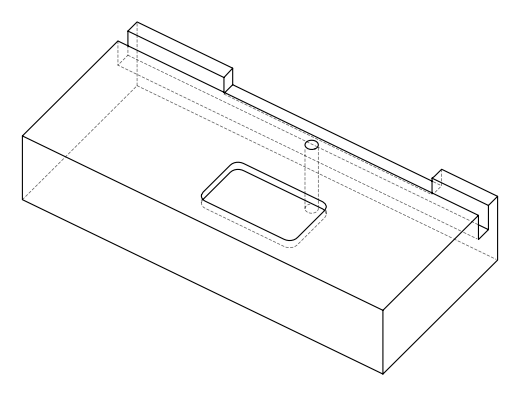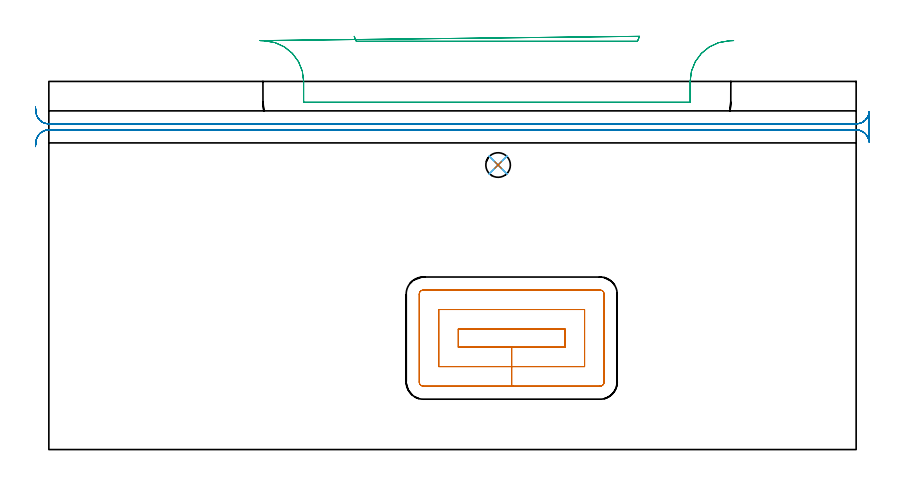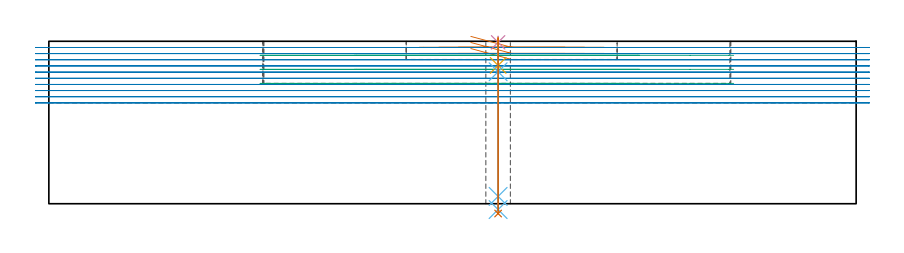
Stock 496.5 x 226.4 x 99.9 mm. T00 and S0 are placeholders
(PLAN: 7 operations, 5 tool changes, 32.1 min)
(1 MILL_RECTANGULAR_POCKET | POCKET_RECTANGULAR_STRAIGHT | NXT0201_012 | Follow Part, ap 4, ae 75% | 4.94 min | 108050 mm3)
(2 MILL_RECTANGULAR_SLOT | SLOT_RECTANGULAR | NXT0201_012 | Follow Part, ap 4, ae 75% | 21.45 min | 370709 mm3)
(3 MILL_RECTANGULAR_SLOT_1 | SLOT_RECTANGULAR_1 | UGT0201_020 | Follow Part, ap 12.5, ae 75% | 4.67 min | 134815 mm3)
(4 SPOT_DRILL | STEP1HOLE | NXT0321_9005460120000 | 0.03 min | 21 mm3)
(5 DRILL_BLIND_HOLE_INTO_CENTER | STEP1HOLE | UGT0301_494 | 0.07 min | 963 mm3)
(6 GUN_DRILL_THROUGH_HOLE | STEP1HOLE | UGT0307_006 | 0.5 min | 5486 mm3)
(7 DRILL_TO_ENLARGE_THROUGH_HOLE | STEP1HOLE | UGT0301_281 | 0.43 min | 11366 mm3)
(TOOL NXT0201_012 | ENDMILL 16mm [2P460-1600-NA 1630] | D16 FL38 Z6)
(TOOL UGT0201_020 | End mill 50 mm | D50 FL50 Z4)
(TOOL NXT0321_9005460120000 | NC Spot Drill, 142deg, 12mm, Carbide, Uncoated | D12 PA142 FL30 Z2)
(TOOL UGT0301_494 | Carbide Drill 9.9 mm | D9.9 PA118 FL87 Z2)
(TOOL UGT0307_006 | Gun Drill 9 mm | D9 PA130 FL24 Z1)
(TOOL UGT0301_281 | Twist Drill 15.1 mm | D15.1 PA118 FL120 Z2)
(OP 1 MILL_RECTANGULAR_POCKET)
G17 G21 G94 G90
T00 M6
G54
G17 G0 G90 X259.521 Y63. S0 M3
G43 Z109.9 H1
Z102.9
G94 G1 X284.65 Z96.167 F250.
X317.5 F500.
Y74.1
X251.8
Y63.
X284.65
Y51.
X329.5
Y86.1
X239.8
Y51.
X284.65
Y39.
X339.
G3 X341.5 Y41.5 R2.5
G1 Y95.6
G3 X339. Y98.1 R2.5
G1 X230.3
G3 X227.8 Y95.6 R2.5
G1 Y41.5
G3 X230.3 Y39. R2.5
G1 X284.65
X285.65
G0 X259.521 Y63. Z99.167
G1 X284.65 Z92.433 F250.
X317.5 F500.
Y74.1
X251.8
Y63.
X284.65
Y51.
X329.5
Y86.1
X239.8
Y51.
X284.65
Y39.
X339.
G3 X341.5 Y41.5 R2.5
G1 Y95.6
G3 X339. Y98.1 R2.5
G1 X230.3
G3 X227.8 Y95.6 R2.5
G1 Y41.5
G3 X230.3 Y39. R2.5
G1 X284.65
X285.65
G0 X259.521 Y63. Z95.433
G1 X284.65 Z88.7 F250.
X317.5 F500.
Y74.1
X251.8
Y63.
X284.65
Y51.
X329.5
Y86.1
X239.8
Y51.
X284.65
Y39.
X339.
G3 X341.5 Y41.5 R2.5
G1 Y95.6
G3 X339. Y98.1 R2.5
G1 X230.3
G3 X227.8 Y95.6 R2.5
G1 Y41.5
G3 X230.3 Y39. R2.5
G1 X284.65
X285.65
G0 Z109.9
M5
M2
(OP 2 MILL_RECTANGULAR_SLOT)
G17 G21 G94 G90
T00 M6
G54
G17 G0 G90 X-8.23 Y186.303 S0 M3
G43 Z109.9 H1
Z96.11
G94 G1 X-7.97 Y189.292 F250.
G2 X0. Y196.6 R8. F500.
G1 X496.5
G2 X504.47 Y189.292 R8.
G1 X504.5
Y207.608
X504.47
G2 X496.5 Y200.3 R8.
G1 X0.
G2 X-7.97 Y207.608 R8.
G1 X-8.23 Y210.597 F250.
G0 Y186.303 Z92.32
G1 X-7.97 Y189.292
G2 X0. Y196.6 R8. F500.
G1 X496.5
G2 X504.47 Y189.292 R8.
G1 X504.5
Y207.608
X504.47
G2 X496.5 Y200.3 R8.
G1 X0.
G2 X-7.97 Y207.608 R8.
G1 X-8.23 Y210.597 F250.
G0 Y186.303 Z88.53
G1 X-7.97 Y189.292
G2 X0. Y196.6 R8. F500.
G1 X496.5
G2 X504.47 Y189.292 R8.
G1 X504.5
Y207.608
X504.47
G2 X496.5 Y200.3 R8.
G1 X0.
G2 X-7.97 Y207.608 R8.
G1 X-8.23 Y210.597 F250.
G0 Y186.303 Z84.74
G1 X-7.97 Y189.292
G2 X0. Y196.6 R8. F500.
G1 X496.5
G2 X504.47 Y189.292 R8.
G1 X504.5
Y207.608
X504.47
G2 X496.5 Y200.3 R8.
G1 X0.
G2 X-7.97 Y207.608 R8.
G1 X-8.23 Y210.597 F250.
G0 Y186.303 Z80.95
G1 X-7.97 Y189.292
G2 X0. Y196.6 R8. F500.
G1 X496.5
G2 X504.47 Y189.292 R8.
G1 X504.5
Y207.608
X504.47
G2 X496.5 Y200.3 R8.
G1 X0.
G2 X-7.97 Y207.608 R8.
G1 X-8.23 Y210.597 F250.
G0 Y186.303 Z77.16
G1 X-7.97 Y189.292
G2 X0. Y196.6 R8. F500.
G1 X496.5
G2 X504.47 Y189.292 R8.
G1 X504.5
Y207.608
X504.47
G2 X496.5 Y200.3 R8.
G1 X0.
G2 X-7.97 Y207.608 R8.
G1 X-8.23 Y210.597 F250.
G0 Y186.303 Z73.37
G1 X-7.97 Y189.292
G2 X0. Y196.6 R8. F500.
G1 X496.5
G2 X504.47 Y189.292 R8.
G1 X504.5
Y207.608
X504.47
G2 X496.5 Y200.3 R8.
G1 X0.
G2 X-7.97 Y207.608 R8.
G1 X-8.23 Y210.597 F250.
G0 Y186.303 Z69.58
G1 X-7.97 Y189.292
G2 X0. Y196.6 R8. F500.
G1 X496.5
G2 X504.47 Y189.292 R8.
G1 X504.5
Y207.608
X504.47
G2 X496.5 Y200.3 R8.
G1 X0.
G2 X-7.97 Y207.608 R8.
G1 X-8.23 Y210.597 F250.
G0 Y186.303 Z65.79
G1 X-7.97 Y189.292
G2 X0. Y196.6 R8. F500.
G1 X496.5
G2 X504.47 Y189.292 R8.
G1 X504.5
Y207.608
X504.47
G2 X496.5 Y200.3 R8.
G1 X0.
G2 X-7.97 Y207.608 R8.
G1 X-8.23 Y210.597 F250.
G0 Y186.303 Z62.
G1 X-7.97 Y189.292
G2 X0. Y196.6 R8. F500.
G1 X496.5
G2 X504.47 Y189.292 R8.
G1 X504.5
Y207.608
X504.47
G2 X496.5 Y200.3 R8.
G1 X0.
G2 X-7.97 Y207.608 R8.
G1 X-8.23 Y210.597 F250.
G0 Z109.9
M5
M2
(OP 3 MILL_RECTANGULAR_SLOT_1)
G17 G21 G94 G90
T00 M6
G54
G17 G0 G90 X187.782 Y254.15 S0 M3
G43 Z109.9 H0
Z91.267
G94 G1 X188.982 Y251.4 F250.
G2 X189.112 Y251.1 R62.5 F500.
G1 X361.988
G2 X362.118 Y251.4 R62.5
G1 X363.318 Y254.15 F250.
X129.928 Y251.517 F500.
X132.924 Y251.37 F250.
G2 X156.7 Y226.4 R25. F500.
G1 Y213.6
X394.4
Y226.4
G2 X418.176 Y251.37 R25.
G1 X421.172 Y251.517 F250.
G0 X187.782 Y254.15 Z82.633
G1 X188.982 Y251.4
G2 X189.112 Y251.1 R62.5 F500.
G1 X361.988
G2 X362.118 Y251.4 R62.5
G1 X363.318 Y254.15 F250.
X129.928 Y251.517 F500.
X132.924 Y251.37 F250.
G2 X156.7 Y226.4 R25. F500.
G1 Y213.6
X394.4
Y226.4
G2 X418.176 Y251.37 R25.
G1 X421.172 Y251.517 F250.
G0 X187.782 Y254.15 Z74.
G1 X188.982 Y251.4
G2 X189.112 Y251.1 R62.5 F500.
G1 X361.988
G2 X362.118 Y251.4 R62.5
G1 X363.318 Y254.15 F250.
X129.928 Y251.517 F500.
X132.924 Y251.37 F250.
G2 X156.7 Y226.4 R25. F500.
G1 Y213.6
X394.4
Y226.4
G2 X418.176 Y251.37 R25.
G1 X421.172 Y251.517 F250.
G0 Z109.9
M5
M2
(OP 4 SPOT_DRILL)
G17 G21 G94 G90
T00 M6
G54
G17 G0 G90 X276.3 Y175. S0 M3
G43 Z109.9 H0
G94 G81 G98 Z99.25 F250. R102.9
G80
M5
M2
(OP 5 DRILL_BLIND_HOLE_INTO_CENTER)
G17 G21 G94 G90
T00 M6
G54
G17 G0 G90 X276.3 Y175. S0 M3
G43 Z109.9 H0
G94 G81 G98 Z85.05 F250. R101.9
G80
M5
M2
(OP 6 GUN_DRILL_THROUGH_HOLE)
G17 G21 G94 G90
T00 M6
G54
G17 G0 G90 X276.3 Y175. M8
G43 Z109.9 H0
Z97.38
S716 M3
G94 G1 Z81.155 F125. M26
G4 X.084
Z4.5 F250.
G4 X.084
Z-3.598 F125.
G4 X.084
M5
M9
G0 Z97.38
Z109.9
M2
(OP 7 DRILL_TO_ENLARGE_THROUGH_HOLE)
G17 G21 G94 G90
T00 M6
G54
G17 G0 G90 X276.3 Y175. S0 M3
G43 Z109.9 H0
G94 G73 G98 Z-6.036 F250. Q13.242 R101.9
G80
M5
M2
